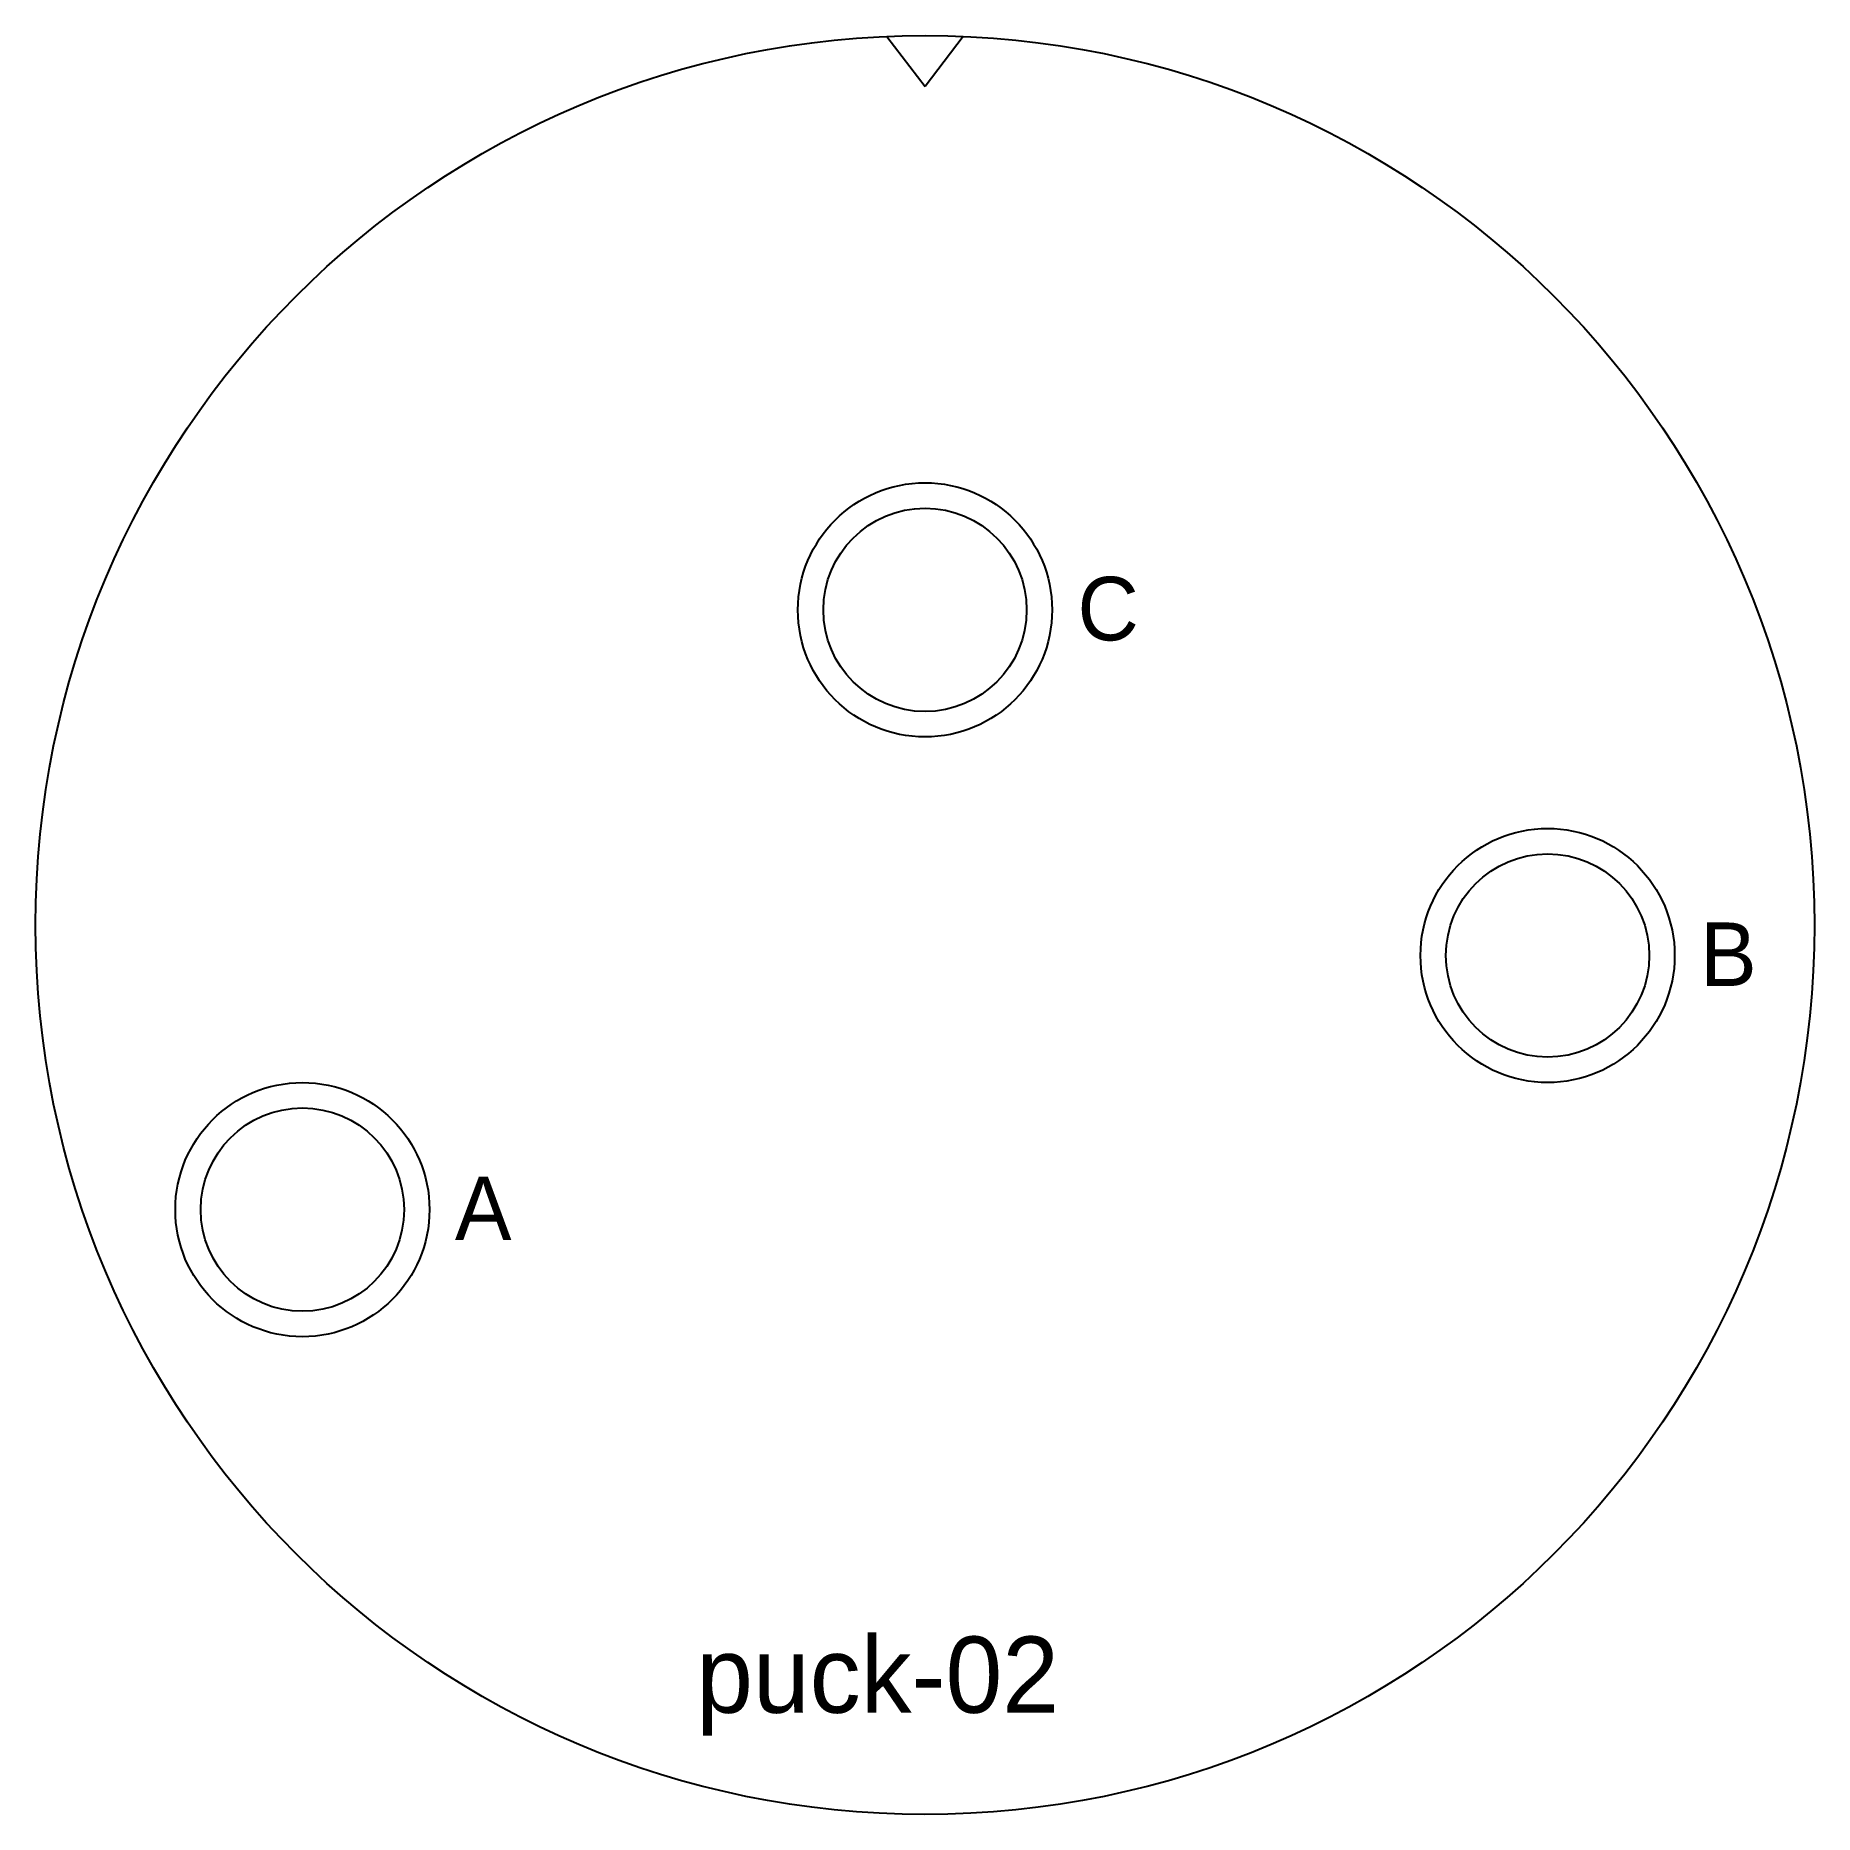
# Model space of a CAD drawing. Header units: metres. Extents: x -35 to 35, y -35 to 35.
import ezdxf

# ---------------------------------------------------------------- set-up
doc = ezdxf.new("R2010")
doc.units = ezdxf.units.M

msp = doc.modelspace()

# ---------------------------------------------------------------- linework, layer by layer
at = {"layer": 'INKEPING'}
for p in [(-1.5, 34.9678), (1.5, 34.9678)]:
    msp.add_line(p, (0, 33), dxfattribs=at)
at = {"layer": 'OMTREK'}
msp.add_circle((0, 0), 35, dxfattribs=at)
at = {"layer": 'PADS'}
for centre in [(0, 12.4), (24.5, -1.2), (-24.5, -11.2)]:
    msp.add_circle(centre, 5, dxfattribs=at)
at = {"layer": 'VENSTERS'}
for centre in [(0, 12.4), (24.5, -1.2), (-24.5, -11.2)]:
    msp.add_circle(centre, 4, dxfattribs=at)

# ---------------------------------------------------------------- texts
at = {"layer": 'MARKERING'}
for s, height, p in [('C', 2.5, (6, 11.2)), ('B', 2.5, (30.5, -2.4)), ('A', 2.5, (-18.5, -12.4)), ('puck-02', 3, (-9, -31))]:
    msp.add_text(s, height=height, dxfattribs=at).set_placement(p)

doc.saveas('drawing.dxf')
